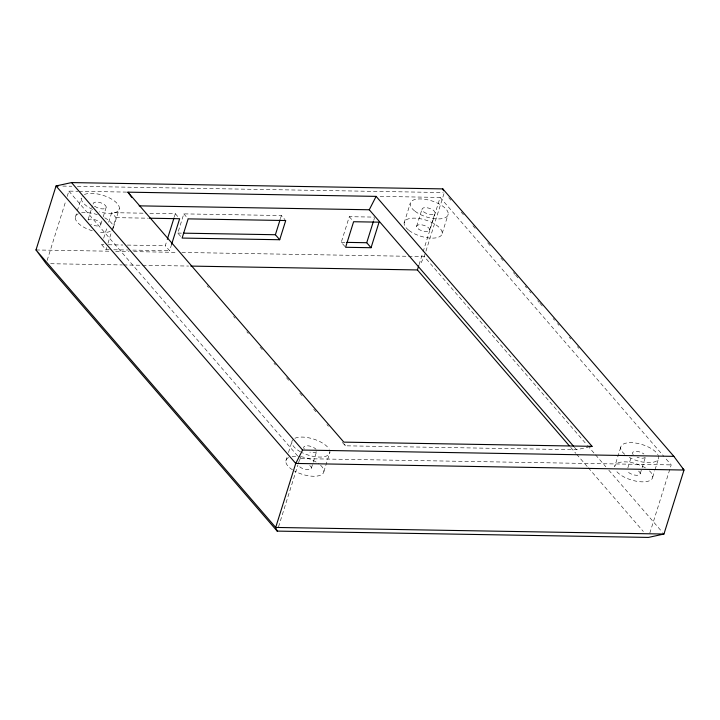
<?xml version="1.0" encoding="UTF-8"?>
<svg xmlns="http://www.w3.org/2000/svg" width="720" height="720" viewBox="0 0 720 720"><rect width="100%" height="100%" fill="white"/><g stroke="black" fill="none" stroke-linecap="round" stroke-linejoin="round"><path stroke-width="0.54" stroke-dasharray="3.6 2.7" d="M47.133 260.442L65.853 200.709M67.185 196.443L68.859 191.115L77.832 191.268M75.303 217.296L76.968 211.959M77.301 210.897L81.315 198.099M88.11 219.672L92.457 205.812M100.854 224.352L102.861 217.953M103.194 216.882L106.2 207.288M109.323 249.705L105.975 249.642L101.655 244.647L102.321 242.514M103.662 238.248L107.334 226.512M108.675 222.246L111.681 212.652L146.295 213.237M105.975 249.642L106.641 247.509M107.982 243.243L111.654 231.516M111.987 230.445L116.001 217.647L111.681 212.652M113.337 227.79L119.349 208.593M171.621 244.323L169.623 250.722L165.303 245.727L166.968 240.39M174.33 216.927L175.329 213.732L147.411 213.255M180.675 236.403L177.795 233.073L183.816 213.876L281.412 215.532L285.003 219.699M280.404 218.736L281.412 215.532M344.88 246.447L341.28 242.28L349.299 216.684L374.76 217.116M285.84 461.016L287.181 456.75M288.513 452.484L291.861 441.819M373.752 220.32L374.427 218.187M278.523 526.842L297.909 464.985M298.242 463.914L299.916 458.586M299.655 460.197L300.996 455.931M311.4 468.072L316.413 452.07M323.874 471.519L329.895 452.322M404.145 222.885L410.166 203.688M416.628 226.332L421.974 209.268M429.705 229.941L435.051 212.877M419.085 264.618L422.757 252.882M423.09 251.82L440.136 197.424L378.45 196.371M443.97 193.635L424.251 256.563L420.345 264.213M442.179 233.379L448.2 214.182M620.703 447.408L614.691 466.605A19.782 8.451 17.4 0 1 626.193 461.898A19.782 8.451 17.4 0 1 646.083 468.297M627.84 467.919L631.845 455.121M640.242 473.661L645.588 456.597M652.725 477.108L654.732 470.709M655.065 469.638L658.737 457.911M649.8 533.151L671.193 464.895L664.596 457.254M342.378 442.404L345.321 445.806L576.576 449.739L587.925 447.255M62.784 186.084L71.766 186.237M77.373 186.327L443.187 192.546M78.957 191.286L127.188 192.105M116.001 217.647L148.383 218.196M177.795 233.073L182.286 233.145M341.28 242.28L345.708 242.361M101.655 244.647L103.887 244.683M108.351 244.755L122.868 245.007M127.332 245.079L165.303 245.727M113.787 249.777L128.304 250.02M132.768 250.101L169.623 250.722M36 249.966L110.061 251.217M115.668 251.316L129.132 251.55M133.623 251.622L177.39 252.369M181.872 252.441L407.421 256.275M408.546 256.293L424.251 256.563L586.746 444.663M50.616 263.718L122.409 264.933M123.525 264.951L141.471 265.257M142.596 265.275L188.586 266.058M301.041 458.604L671.193 464.895M448.722 197.676L450.927 200.223M461.214 212.139L463.419 214.695M472.977 225.765L475.191 228.312M487.683 242.784L491.364 247.041M500.922 258.102L503.127 260.658M513.423 272.574L514.89 274.275M515.628 275.13L518.571 278.532M525.186 286.191L526.653 287.892M529.596 291.303L531.063 293.004M537.687 300.663L539.154 302.364M539.892 303.219L542.835 306.621M553.122 318.537L554.598 320.238M557.532 323.64L559.008 325.341M569.304 337.257L570.771 338.958M577.386 346.626L578.862 348.327M440.136 197.424L663.858 456.399M587.475 445.518L594.828 454.023M595.566 454.878L605.862 466.794M608.805 470.196L662.472 532.332M574.371 447.183L576.576 449.739M570.717 447.417L575.847 453.357M576.585 454.203L587.583 466.947M588.321 467.793L643.329 531.477M183.816 213.876L188.136 218.871M175.329 213.732L178.929 217.899M207.117 285.822L208.593 287.523M233.586 316.458L235.053 318.159M246.816 331.776L248.283 333.477M260.046 347.094L262.251 349.65M274.014 363.267L275.49 364.968M286.515 377.73L288.72 380.286M299.745 393.048L302.688 396.45M313.713 409.221L315.918 411.768M326.943 424.53L328.41 426.24M68.859 191.115L299.178 457.731M349.299 216.684L352.89 220.887M344.574 443.97L345.321 445.806M645.282 457.29A6.804 2.907 17.4 0 1 637.029 457.155M633.222 454.689A6.804 2.907 17.4 0 1 635.346 451.368A6.804 2.907 17.4 0 1 643.923 453.996M638.568 471.06A6.804 2.907 17.4 0 1 636.678 475.299A6.804 2.907 17.4 0 1 627.3 470.871M316.431 451.701A6.804 2.907 17.4 0 1 309.861 452.133M304.371 449.1A6.804 2.907 17.4 0 1 307.233 445.77A6.804 2.907 17.4 0 1 316.044 449.307M309.726 465.471A6.804 2.907 17.4 0 1 307.827 469.71A6.804 2.907 17.4 0 1 298.458 465.282M88.092 220.041A6.804 2.907 17.4 0 1 96.876 220.41A6.804 2.907 17.4 0 1 100.098 225.414A6.804 2.907 17.4 0 1 90.747 224.181M658.35 455.526A19.782 8.451 17.4 0 1 650.502 462.609A19.782 8.451 17.4 0 1 629.343 457.407M624.762 454.329A19.782 8.451 17.4 0 1 630.9 442.656A19.782 8.451 17.4 0 1 657.936 454.68M329.508 449.937A19.782 8.451 17.4 0 1 322.461 456.957A19.782 8.451 17.4 0 1 302.22 452.709M300.492 451.818A19.782 8.451 17.4 0 1 292.761 439.794M294.912 438.264A19.782 8.451 17.4 0 1 313.533 439.047A19.782 8.451 17.4 0 1 329.094 449.091M84.366 194.544A19.782 8.451 17.4 0 1 117.306 203.634A19.782 8.451 17.4 0 1 99.324 211.86M92.583 209.412A19.782 8.451 17.4 0 1 82.224 196.074M110.286 231.345A19.782 8.451 17.4 0 1 98.271 232.128M92.322 230.778A19.782 8.451 17.4 0 1 78.354 213.741M81.576 212.814A19.782 8.451 17.4 0 1 97.299 214.623M104.697 217.791A19.782 8.451 17.4 0 1 112.428 229.815M320.562 465.246A19.782 8.451 17.4 0 1 318.492 475.83A19.782 8.451 17.4 0 1 294.48 471.015M292.482 469.827A19.782 8.451 17.4 0 1 288.891 457.461M292.122 456.534A19.782 8.451 17.4 0 1 299.943 456.552M300.906 456.687A19.782 8.451 17.4 0 1 319.014 463.959M649.404 470.835A19.782 8.451 17.4 0 1 643.437 481.851A19.782 8.451 17.4 0 1 616.734 471.573M423.648 211.86A6.804 2.907 17.4 0 0 434.736 213.57A6.804 2.907 17.4 0 0 427.158 207.774A6.804 2.907 17.4 0 0 423.648 211.86M418.293 228.924A6.804 2.907 17.4 0 0 429.39 230.634A6.804 2.907 17.4 0 0 421.803 224.838A6.804 2.907 17.4 0 0 418.293 228.924M94.797 206.271A6.804 2.907 17.4 0 0 105.894 207.981A6.804 2.907 17.4 0 0 98.307 202.185A6.804 2.907 17.4 0 0 94.797 206.271M415.017 211.248A19.782 8.451 17.4 0 0 447.291 216.207A19.782 8.451 17.4 0 0 425.232 199.35A19.782 8.451 17.4 0 0 415.017 211.248M409.005 230.445A19.782 8.451 17.4 0 0 441.27 235.404A19.782 8.451 17.4 0 0 419.211 218.547A19.782 8.451 17.4 0 0 409.005 230.445"/><path stroke-width="1.08" d="M36 249.966L56.052 185.967L71.532 182.583L442.809 188.892L673.866 456.363L684 470.034L663.948 534.033L648.468 537.417L277.191 531.108L46.134 263.637L36 249.966L275.697 527.436L277.191 531.108M167.31 239.328L173.988 217.998M171.621 244.323L179.649 218.727L149.499 218.214M279.711 239.733L182.115 238.068L188.136 218.871L285.723 220.536L279.711 239.733L275.391 234.729L280.071 219.798M371.052 247.716L345.6 247.284L353.601 221.733L379.062 222.165L371.052 247.716L366.732 242.721L373.419 221.382M569.25 445.716L417.411 269.946L418.743 265.68M139.14 205.857L369.27 209.763L376.119 196.38L592.056 446.346L589.995 446.805M673.866 456.363L302.589 450.054L295.749 463.437L275.697 527.436L663.948 534.033M58.302 186.003L56.052 185.967L295.749 463.437L684 470.034L682.533 468.333M131.688 197.289L127.89 192.159L376.119 196.38M183.411 233.163L275.391 234.729M346.815 242.379L366.732 242.721M190.827 266.094L417.411 269.946M592.056 446.346L343.827 442.134L127.89 192.159M369.27 209.763L573.633 446.337M71.532 182.583L302.589 450.054M442.809 188.892L443.556 190.728"/></g></svg>
